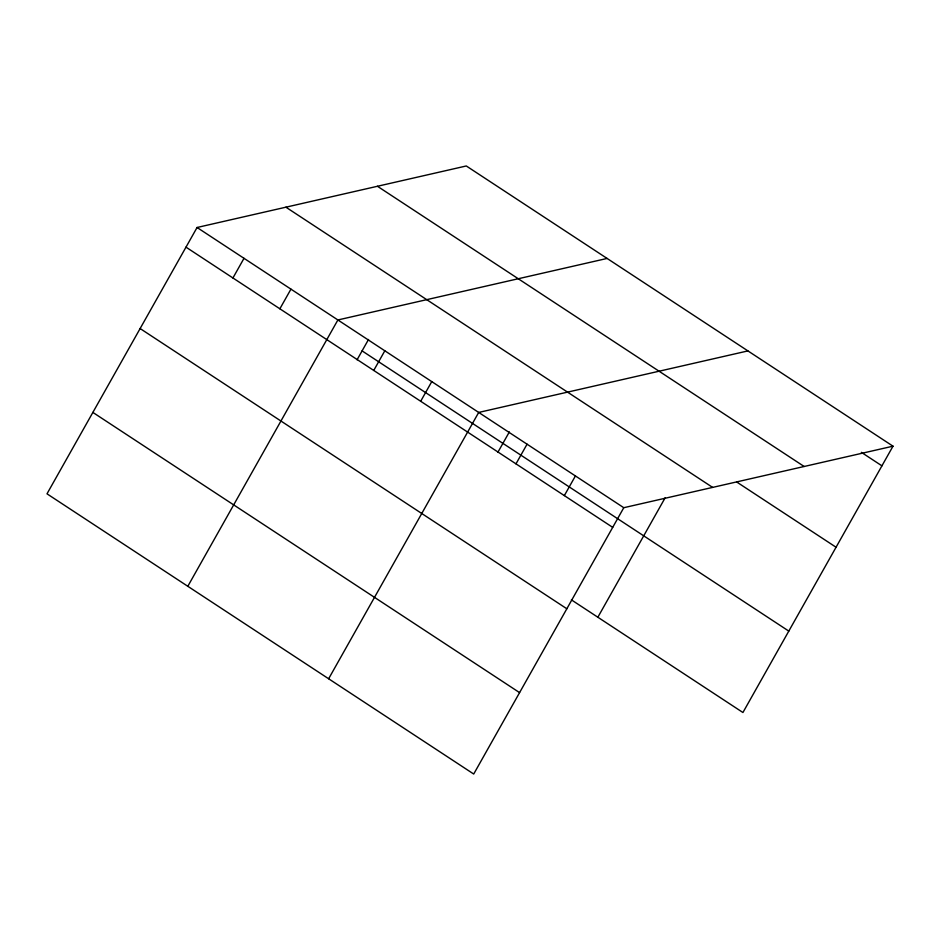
<?xml version="1.0" encoding="UTF-8"?>
<svg xmlns="http://www.w3.org/2000/svg" width="940" height="940" viewBox="0 0 940 940"><rect width="100%" height="100%" fill="white"/><g stroke="black" fill="none" stroke-linecap="round" stroke-linejoin="round"><path stroke-width="1.41" d="M893 446.183L466.287 165.969L197.071 227.492L47 493.817L473.713 774.031L623.784 507.706L893 446.183L742.929 712.508L571.379 599.849M232.932 277.97L244.001 258.312M279.873 308.79L290.942 289.144M187.812 586.29L337.883 319.964L607.099 258.441M357.071 359.797L368.527 339.457M373.744 370.442L384.824 350.785M420.685 401.262L431.754 381.616M328.636 678.762L478.695 412.437L747.911 350.914M497.883 452.269L509.351 431.93M515.99 463.843L527.058 444.197M564.341 495.603L575.421 475.946M597.852 617.239L665.203 497.707M861.369 452.34L881.932 465.841M377.445 186.273L804.158 466.487M736.913 482.138L836.059 547.233M285.913 207.188L712.626 487.402M197.071 227.492L623.784 507.706M362.088 350.89L788.801 631.104M185.991 247.15L612.704 527.364M140.119 328.542L566.844 608.768M92.872 412.413L519.585 692.627"/></g></svg>
